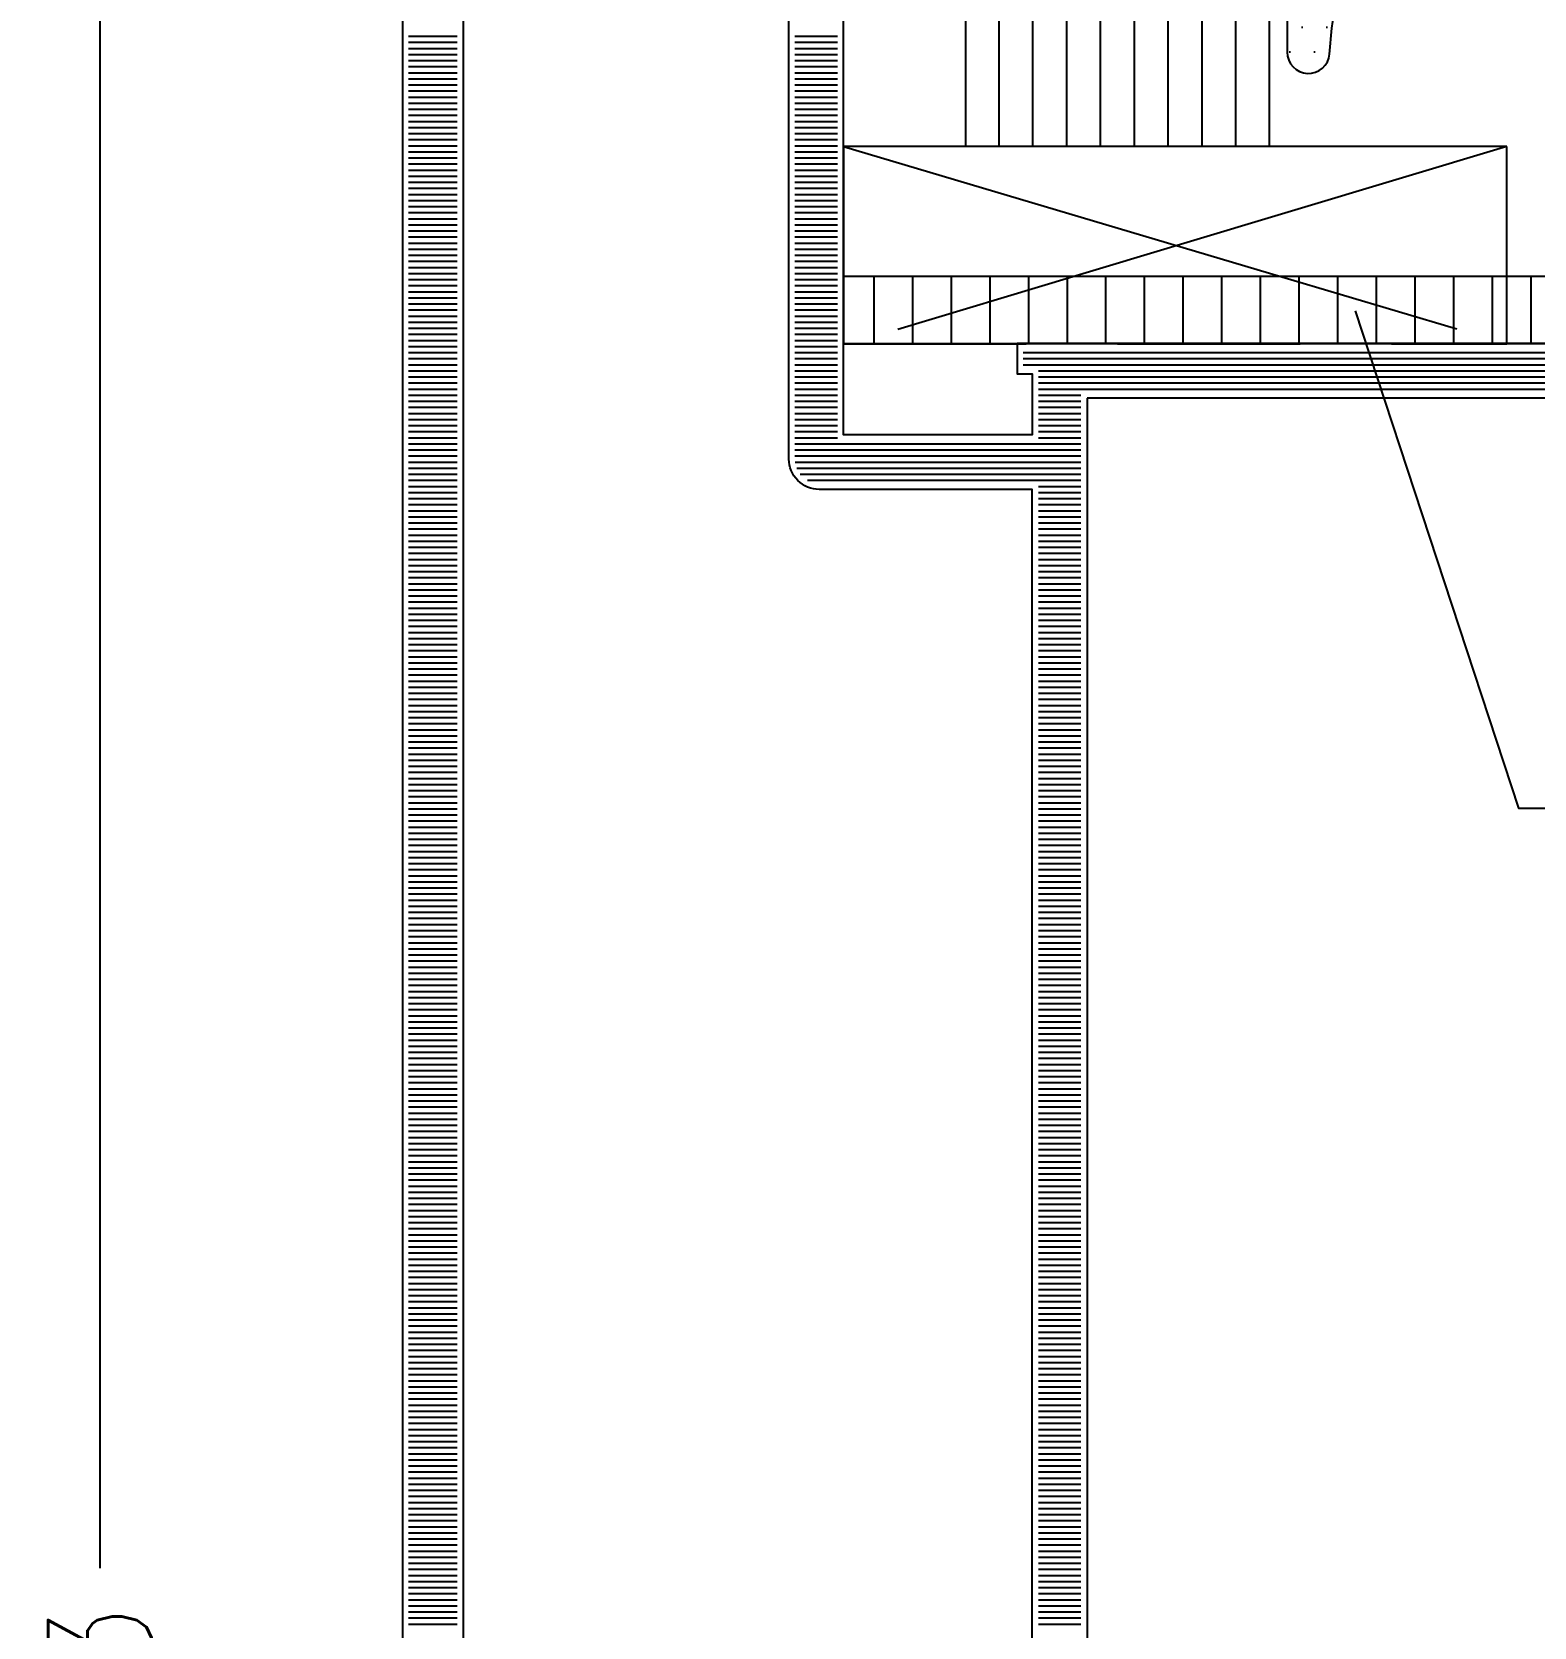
# Model space of a CAD drawing. Extents: x 15 to 184, y 134 to 230.
# Drawn here: x 126.66 to 151.35, y 181.95 to 208.17 of the extents above; entities that cross this region are included whole.
import ezdxf

# ---------------------------------------------------------------- set-up
doc = ezdxf.new("R2010")
doc.units = 0
doc.header["$LTSCALE"] = 6
doc.linetypes.add('VERDECKT', pattern=[0.75, 0.5, -0.25])
doc.layers.get('0').update_dxf_attribs({"color": 4, "linetype": 'CONTINUOUS'})
doc.layers.get('DEFPOINTS').update_dxf_attribs({"linetype": 'CONTINUOUS'})
for name, color, linetype in [('CONST25', 3, 'CONTINUOUS'), ('DICHT_PAR', 3, 'CONTINUOUS'), ('DICHT_SCH', 3, 'CONTINUOUS'), ('HIDE_25', 3, 'VERDECKT'), ('KH_NOR', 7, 'CONTINUOUS'), ('KH_SCH', 3, 'CONTINUOUS'), ('KN_NOR', 7, 'CONTINUOUS'), ('KN_SCH', 3, 'CONTINUOUS'), ('LLMASSE', 7, 'CONTINUOUS'), ('PNR', 7, 'CONTINUOUS')]:
    doc.layers.add(name, color=color, linetype=linetype)
doc.styles.add('SIM80S00', font='simplex.shx', dxfattribs={"width": 0.8})
doc.dimstyles.new('DOK-1ZU2-PUNKT', dxfattribs={"dimscale": 0.5, "dimtxt": 3.4, "dimasz": 1.5, "dimexe": 1.5, "dimexo": 0.6, "dimgap": 1.5, "dimtad": 0, "dimlfac": 2, "dimdsep": 46, "dimtxsty": 'SIM80S00', "dimblk": 'PUNKT', "dimblk1": 'PUNKT', "dimblk2": 'PUNKT', "dimcen": 0, "dimclrd": 3, "dimclre": 3, "dimclrt": 3, "dimadec": 0, "dimazin": 0, "dimtfac": 0.7, "dimtofl": 0, "dimtmove": 2, "dimatfit": 3, "dimldrblk": 'PUNKT', "dimfxl": 1, "dimtolj": 1, "dimarcsym": 0})

# ---------------------------------------------------------------- blocks, each defined once
blk = doc.blocks.new('*X31')
at = {"color": 0}
for p, q in [((-116.2, 20.4), (-116.2, 49.6)), ((-116, 20.4), (-116, 49.6)), ((-115.8, 20.4), (-115.8, 49.6)), ((-115.6, 20.9), (-115.6, 49.1)), ((-115.4, 20.9), (-115.4, 49.1)), ((-115.2, 20.9), (-115.2, 49.1)), ((-115, 20.9), (-115, 49.1)), ((-114.8, 20.9), (-114.8, 22.3)), ((-114.6, 20.9), (-114.6, 22.3)), ((-114.4, 20.9), (-114.4, 22.3)), ((-114.2, 20.9), (-114.2, 22.3)), ((-114, 20.9), (-114, 22.3)), ((-113.8, 20.9), (-113.8, 22.3)), ((-113.6, 20.9), (-113.6, 22.3)), ((-113.4, 20.9), (-113.4, 22.3)), ((-113.2, 12.9), (-113.2, 22.3)), ((-113, 12.9), (-113, 22.3)), ((-112.8, 12.9), (-112.8, 22.3)), ((-112.6, 12.906), (-112.6, 22.3)), ((-112.4, 12.958), (-112.4, 22.3)), ((-112.2, 13.076), (-112.2, 22.3)), ((-112, 13.313), (-112, 22.3)), ((-111.8, 20.9), (-111.8, 22.3)), ((-111.6, 20.9), (-111.6, 22.3)), ((-111.4, 20.9), (-111.4, 22.3)), ((-111.2, 20.9), (-111.2, 22.3)), ((-111, 20.9), (-111, 22.3)), ((-110.8, 20.9), (-110.8, 22.3)), ((-110.6, 20.9), (-110.6, 22.3)), ((-110.4, 20.9), (-110.4, 22.3)), ((-110.2, 20.9), (-110.2, 22.3)), ((-110, 20.9), (-110, 22.3)), ((-109.8, 20.9), (-109.8, 22.3)), ((-109.6, 20.9), (-109.6, 22.3)), ((-109.4, 20.9), (-109.4, 22.3)), ((-109.2, 20.9), (-109.2, 22.3)), ((-109, 20.9), (-109, 22.3)), ((-108.8, 20.9), (-108.8, 22.3)), ((-108.6, 20.9), (-108.6, 22.3)), ((-108.4, 20.9), (-108.4, 22.3)), ((-108.2, 20.9), (-108.2, 22.3)), ((-108, 20.9), (-108, 22.3)), ((-107.8, 20.9), (-107.8, 22.3)), ((-107.6, 20.9), (-107.6, 22.3)), ((-107.4, 20.9), (-107.4, 22.3)), ((-107.2, 20.9), (-107.2, 22.3)), ((-107, 20.9), (-107, 22.3)), ((-106.8, 20.9), (-106.8, 22.3)), ((-106.6, 20.9), (-106.6, 22.3)), ((-106.4, 20.9), (-106.4, 22.3)), ((-106.2, 20.9), (-106.2, 22.3)), ((-106, 20.9), (-106, 22.3)), ((-105.8, 20.9), (-105.8, 22.3)), ((-105.6, 20.9), (-105.6, 22.3)), ((-105.4, 20.9), (-105.4, 22.3)), ((-105.2, 20.9), (-105.2, 22.3)), ((-105, 20.9), (-105, 22.3)), ((-104.8, 20.9), (-104.8, 22.3)), ((-104.6, 20.9), (-104.6, 22.3)), ((-104.4, 20.9), (-104.4, 22.3)), ((-104.2, 20.9), (-104.2, 22.3)), ((-104, 20.9), (-104, 22.3)), ((-103.8, 20.9), (-103.8, 22.3)), ((-103.6, 20.9), (-103.6, 22.3)), ((-103.4, 20.9), (-103.4, 22.3)), ((-103.2, 20.9), (-103.2, 22.3)), ((-103, 20.9), (-103, 22.3)), ((-102.8, 20.9), (-102.8, 22.3)), ((-102.6, 20.9), (-102.6, 22.3)), ((-102.4, 20.9), (-102.4, 22.3)), ((-102.2, 20.9), (-102.2, 22.3)), ((-102, 20.9), (-102, 22.3)), ((-101.8, 20.9), (-101.8, 22.3)), ((-101.6, 20.9), (-101.6, 22.3)), ((-101.4, 20.9), (-101.4, 22.3)), ((-101.2, 20.9), (-101.2, 22.3)), ((-101, 20.9), (-101, 22.3)), ((-100.8, 20.9), (-100.8, 22.3)), ((-100.6, 20.9), (-100.6, 22.3)), ((-100.4, 20.9), (-100.4, 22.3)), ((-100.2, 20.9), (-100.2, 22.3)), ((-100, 20.9), (-100, 22.3)), ((-99.8, 20.9), (-99.8, 22.3)), ((-99.6, 20.9), (-99.6, 22.3)), ((-99.4, 20.9), (-99.4, 22.3)), ((-99.2, 20.9), (-99.2, 22.3)), ((-99, 20.9), (-99, 22.3)), ((-98.8, 20.9), (-98.8, 22.3)), ((-98.6, 20.9), (-98.6, 22.3)), ((-98.4, 20.9), (-98.4, 22.3)), ((-98.2, 20.9), (-98.2, 22.3)), ((-98, 20.9), (-98, 22.3)), ((-97.8, 20.9), (-97.8, 22.3)), ((-97.6, 20.9), (-97.6, 22.3)), ((-97.4, 20.9), (-97.4, 22.3)), ((-97.2, 20.9), (-97.2, 22.3)), ((-97, 20.9), (-97, 22.3)), ((-96.8, 20.9), (-96.8, 22.3)), ((-96.6, 20.9), (-96.6, 22.3)), ((-96.4, 20.9), (-96.4, 22.3)), ((-96.2, 20.9), (-96.2, 22.3)), ((-96, 20.9), (-96, 22.3)), ((-95.8, 20.9), (-95.8, 22.3)), ((-95.6, 20.9), (-95.6, 22.3)), ((-95.4, 20.9), (-95.4, 22.3)), ((-95.2, 20.9), (-95.2, 22.3)), ((-95, 20.9), (-95, 22.3)), ((-94.8, 20.9), (-94.8, 22.3)), ((-94.6, 20.9), (-94.6, 22.3)), ((-94.4, 20.9), (-94.4, 22.3)), ((-94.2, 20.9), (-94.2, 22.3)), ((-94, 20.9), (-94, 22.3)), ((-93.8, 20.9), (-93.8, 22.3)), ((-93.6, 20.9), (-93.6, 22.3)), ((-93.4, 20.9), (-93.4, 22.3)), ((-93.2, 20.9), (-93.2, 22.3)), ((-93, 20.9), (-93, 22.3)), ((-92.8, 20.9), (-92.8, 22.3)), ((-92.6, 20.9), (-92.6, 22.3)), ((-92.4, 20.9), (-92.4, 22.3)), ((-92.2, 20.9), (-92.2, 22.3)), ((-92, 20.9), (-92, 22.3)), ((-91.8, 20.9), (-91.8, 22.3)), ((-91.6, 20.9), (-91.6, 22.3)), ((-91.4, 20.9), (-91.4, 22.3)), ((-91.2, 20.9), (-91.2, 22.3)), ((-91, 20.9), (-91, 22.3)), ((-90.8, 20.9), (-90.8, 22.3)), ((-90.6, 20.9), (-90.6, 22.3)), ((-90.4, 20.9), (-90.4, 22.3)), ((-90.2, 20.9), (-90.2, 22.3)), ((-90, 20.9), (-90, 22.3)), ((-89.8, 20.9), (-89.8, 22.3)), ((-89.6, 20.9), (-89.6, 22.3)), ((-89.4, 20.9), (-89.4, 22.3)), ((-89.2, 20.9), (-89.2, 22.3)), ((-89, 20.9), (-89, 22.3)), ((-88.8, 20.9), (-88.8, 22.3)), ((-88.6, 20.9), (-88.6, 22.3)), ((-88.4, 20.9), (-88.4, 22.3)), ((-88.2, 20.9), (-88.2, 22.3)), ((-88, 20.9), (-88, 22.3)), ((-87.8, 20.9), (-87.8, 22.3)), ((-87.6, 20.9), (-87.6, 22.3)), ((-87.4, 20.9), (-87.4, 22.3)), ((-87.2, 20.9), (-87.2, 22.3)), ((-87, 20.9), (-87, 22.3)), ((-86.8, 20.9), (-86.8, 22.3)), ((-86.6, 20.9), (-86.6, 22.3)), ((-86.4, 20.9), (-86.4, 22.3)), ((-86.2, 20.9), (-86.2, 22.3)), ((-86, 20.9), (-86, 22.3)), ((-85.8, 20.9), (-85.8, 22.3)), ((-85.6, 20.9), (-85.6, 22.3)), ((-85.4, 20.9), (-85.4, 22.3)), ((-85.2, 20.9), (-85.2, 22.3)), ((-85, 20.9), (-85, 22.3)), ((-84.8, 20.9), (-84.8, 22.3)), ((-84.6, 20.9), (-84.6, 22.3)), ((-84.4, 20.9), (-84.4, 22.3)), ((-84.2, 20.9), (-84.2, 22.3)), ((-84, 20.9), (-84, 22.3)), ((-83.8, 20.9), (-83.8, 22.3)), ((-83.6, 20.9), (-83.6, 22.3)), ((-83.4, 20.9), (-83.4, 22.3)), ((-83.2, 20.9), (-83.2, 22.3)), ((-83, 20.9), (-83, 22.3)), ((-82.8, 20.9), (-82.8, 22.3)), ((-82.6, 20.9), (-82.6, 22.3)), ((-82.4, 20.9), (-82.4, 22.3)), ((-82.2, 20.9), (-82.2, 22.3)), ((-82, 20.9), (-82, 22.3)), ((-81.8, 20.9), (-81.8, 22.3)), ((-81.6, 20.9), (-81.6, 22.3)), ((-81.4, 20.9), (-81.4, 22.3)), ((-81.2, 20.9), (-81.2, 22.3)), ((-81, 20.9), (-81, 22.3)), ((-80.8, 20.9), (-80.8, 22.3)), ((-80.6, 20.9), (-80.6, 22.3)), ((-80.4, 20.9), (-80.4, 22.3)), ((-80.2, 20.9), (-80.2, 22.3)), ((-80, 20.9), (-80, 22.3)), ((-79.8, 20.9), (-79.8, 22.3)), ((-79.6, 20.9), (-79.6, 22.3)), ((-79.4, 20.9), (-79.4, 22.3)), ((-79.2, 20.9), (-79.2, 22.3)), ((-79, 20.9), (-79, 22.3)), ((-78.8, 20.9), (-78.8, 22.3)), ((-78.6, 20.9), (-78.6, 22.3)), ((-78.4, 20.9), (-78.4, 22.3)), ((-78.2, 20.9), (-78.2, 22.3)), ((-78, 20.9), (-78, 22.3)), ((-77.8, 20.9), (-77.8, 22.3)), ((-77.6, 20.9), (-77.6, 22.3)), ((-77.4, 20.9), (-77.4, 22.3)), ((-77.2, 20.9), (-77.2, 22.3)), ((-77, 20.9), (-77, 22.3)), ((-76.8, 20.9), (-76.8, 22.3)), ((-76.6, 20.9), (-76.6, 22.3)), ((-76.4, 20.9), (-76.4, 22.3)), ((-76.2, 20.9), (-76.2, 22.3)), ((-76, 20.9), (-76, 22.3)), ((-75.8, 20.9), (-75.8, 22.3)), ((-75.6, 20.9), (-75.6, 22.3)), ((-75.4, 20.9), (-75.4, 22.3)), ((-75.2, 20.9), (-75.2, 22.3)), ((-75, 20.9), (-75, 22.3)), ((-74.8, 20.9), (-74.8, 22.3)), ((-74.6, 20.9), (-74.6, 22.3)), ((-74.4, 20.9), (-74.4, 22.3)), ((-126.6, 12.9), (-126.6, 14.3)), ((-126.4, 12.9), (-126.4, 14.3)), ((-126.2, 12.9), (-126.2, 14.3)), ((-126, 12.9), (-126, 14.3)), ((-125.8, 12.9), (-125.8, 14.3)), ((-125.6, 12.9), (-125.6, 14.3)), ((-125.4, 12.9), (-125.4, 14.3)), ((-125.2, 12.9), (-125.2, 14.3)), ((-125, 12.9), (-125, 14.3)), ((-124.8, 12.9), (-124.8, 14.3)), ((-124.6, 12.9), (-124.6, 14.3)), ((-124.4, 12.9), (-124.4, 14.3)), ((-124.2, 12.9), (-124.2, 14.3)), ((-124, 12.9), (-124, 14.3)), ((-123.8, 12.9), (-123.8, 14.3)), ((-123.6, 12.9), (-123.6, 14.3)), ((-123.4, 12.9), (-123.4, 14.3)), ((-123.2, 12.9), (-123.2, 14.3)), ((-123, 12.9), (-123, 14.3)), ((-122.8, 12.9), (-122.8, 14.3)), ((-122.6, 12.9), (-122.6, 14.3)), ((-122.4, 12.9), (-122.4, 14.3)), ((-122.2, 12.9), (-122.2, 14.3)), ((-122, 12.9), (-122, 14.3)), ((-121.8, 12.9), (-121.8, 14.3)), ((-121.6, 12.9), (-121.6, 14.3)), ((-121.4, 12.9), (-121.4, 14.3)), ((-121.2, 12.9), (-121.2, 14.3)), ((-121, 12.9), (-121, 14.3)), ((-120.8, 12.9), (-120.8, 14.3)), ((-120.6, 12.9), (-120.6, 14.3)), ((-120.4, 12.9), (-120.4, 14.3)), ((-120.2, 12.9), (-120.2, 14.3)), ((-120, 12.9), (-120, 14.3)), ((-119.8, 12.9), (-119.8, 14.3)), ((-119.6, 12.9), (-119.6, 14.3)), ((-119.4, 12.9), (-119.4, 14.3)), ((-119.2, 12.9), (-119.2, 14.3)), ((-119, 12.9), (-119, 14.3)), ((-118.8, 12.9), (-118.8, 14.3)), ((-118.6, 12.9), (-118.6, 14.3)), ((-118.4, 12.9), (-118.4, 14.3)), ((-118.2, 12.9), (-118.2, 14.3)), ((-118, 12.9), (-118, 14.3)), ((-117.8, 12.9), (-117.8, 14.3)), ((-117.6, 12.9), (-117.6, 14.3)), ((-117.4, 12.9), (-117.4, 14.3)), ((-117.2, 12.9), (-117.2, 14.3)), ((-117, 12.9), (-117, 14.3)), ((-116.8, 12.9), (-116.8, 14.3)), ((-116.6, 12.9), (-116.6, 14.3)), ((-116.4, 12.9), (-116.4, 14.3)), ((-116.2, 12.9), (-116.2, 14.3)), ((-116, 12.9), (-116, 14.3)), ((-115.8, 12.9), (-115.8, 14.3)), ((-115.6, 12.9), (-115.6, 14.3)), ((-115.4, 12.9), (-115.4, 14.3)), ((-115.2, 12.9), (-115.2, 14.3)), ((-115, 12.9), (-115, 14.3)), ((-114.8, 12.9), (-114.8, 14.3)), ((-114.6, 12.9), (-114.6, 14.3)), ((-114.4, 12.9), (-114.4, 14.3)), ((-114.2, 12.9), (-114.2, 14.3)), ((-114, 12.9), (-114, 14.3)), ((-113.8, 12.9), (-113.8, 14.3)), ((-113.6, 12.9), (-113.6, 14.3)), ((-113.4, 12.9), (-113.4, 14.3)), ((-126.6, 0.2), (-126.6, 1.8)), ((-126.4, 0.2), (-126.4, 1.8)), ((-126.2, 0.2), (-126.2, 1.8)), ((-126, 0.2), (-126, 1.8)), ((-125.8, 0.2), (-125.8, 1.8)), ((-125.6, 0.2), (-125.6, 1.8)), ((-125.4, 0.2), (-125.4, 1.8)), ((-125.2, 0.2), (-125.2, 1.8)), ((-125, 0.2), (-125, 1.8)), ((-124.8, 0.2), (-124.8, 1.8)), ((-124.6, 0.2), (-124.6, 1.8)), ((-124.4, 0.2), (-124.4, 1.8)), ((-124.2, 0.2), (-124.2, 1.8)), ((-124, 0.2), (-124, 1.8)), ((-123.8, 0.2), (-123.8, 1.8)), ((-123.6, 0.2), (-123.6, 1.8)), ((-123.4, 0.2), (-123.4, 1.8)), ((-123.2, 0.2), (-123.2, 1.8)), ((-123, 0.2), (-123, 1.8)), ((-122.8, 0.2), (-122.8, 1.8)), ((-122.6, 0.2), (-122.6, 1.8)), ((-122.4, 0.2), (-122.4, 1.8)), ((-122.2, 0.2), (-122.2, 1.8)), ((-122, 0.2), (-122, 1.8)), ((-121.8, 0.2), (-121.8, 1.8)), ((-121.6, 0.2), (-121.6, 1.8)), ((-121.4, 0.2), (-121.4, 1.8)), ((-121.2, 0.2), (-121.2, 1.8)), ((-121, 0.2), (-121, 1.8)), ((-120.8, 0.2), (-120.8, 1.8)), ((-120.6, 0.2), (-120.6, 1.8)), ((-120.4, 0.2), (-120.4, 1.8)), ((-120.2, 0.2), (-120.2, 1.8)), ((-120, 0.2), (-120, 1.8)), ((-119.8, 0.2), (-119.8, 1.8)), ((-119.6, 0.2), (-119.6, 1.8)), ((-119.4, 0.2), (-119.4, 1.8)), ((-119.2, 0.2), (-119.2, 1.8)), ((-119, 0.2), (-119, 1.8)), ((-118.8, 0.2), (-118.8, 1.8)), ((-118.6, 0.2), (-118.6, 1.8)), ((-118.4, 0.2), (-118.4, 1.8)), ((-118.2, 0.2), (-118.2, 1.8)), ((-118, 0.2), (-118, 1.8)), ((-117.8, 0.2), (-117.8, 1.8)), ((-117.6, 0.2), (-117.6, 1.8)), ((-117.4, 0.2), (-117.4, 1.8)), ((-117.2, 0.2), (-117.2, 1.8)), ((-117, 0.2), (-117, 1.8)), ((-116.8, 0.2), (-116.8, 1.8)), ((-116.6, 0.2), (-116.6, 1.8)), ((-116.4, 0.2), (-116.4, 1.8)), ((-116.2, 0.2), (-116.2, 1.8)), ((-116, 0.2), (-116, 1.8)), ((-115.8, 0.2), (-115.8, 1.8)), ((-115.6, 0.2), (-115.6, 1.8)), ((-115.4, 0.2), (-115.4, 1.8)), ((-115.2, 0.2), (-115.2, 1.8)), ((-115, 0.2), (-115, 1.8)), ((-114.8, 0.2), (-114.8, 1.8)), ((-114.6, 0.2), (-114.6, 1.8)), ((-114.4, 0.2), (-114.4, 1.8)), ((-114.2, 0.2), (-114.2, 1.8)), ((-114, 0.2), (-114, 1.8)), ((-113.8, 0.2), (-113.8, 1.8)), ((-113.6, 0.2), (-113.6, 1.8)), ((-113.4, 0.2), (-113.4, 1.8)), ((-113.2, 0.2), (-113.2, 1.8)), ((-113, 0.2), (-113, 1.8)), ((-112.8, 0.2), (-112.8, 1.8)), ((-112.6, 0.2), (-112.6, 1.8)), ((-112.4, 0.2), (-112.4, 1.8)), ((-112.2, 0.2), (-112.2, 1.8)), ((-112, 0.2), (-112, 1.8)), ((-111.8, 0.2), (-111.8, 1.8)), ((-111.6, 0.2), (-111.6, 1.8)), ((-111.4, 0.2), (-111.4, 1.8)), ((-111.2, 0.2), (-111.2, 1.8)), ((-111, 0.2), (-111, 1.8)), ((-110.8, 0.2), (-110.8, 1.8)), ((-110.6, 0.2), (-110.6, 1.8)), ((-110.4, 0.2), (-110.4, 1.8)), ((-110.2, 0.2), (-110.2, 1.8)), ((-110, 0.2), (-110, 1.8)), ((-109.8, 0.2), (-109.8, 1.8)), ((-109.6, 0.2), (-109.6, 1.8)), ((-109.4, 0.2), (-109.4, 1.8)), ((-109.2, 0.2), (-109.2, 1.8)), ((-109, 0.2), (-109, 1.8)), ((-108.8, 0.2), (-108.8, 1.8)), ((-108.6, 0.2), (-108.6, 1.8)), ((-108.4, 0.2), (-108.4, 1.8)), ((-108.2, 0.2), (-108.2, 1.8)), ((-108, 0.2), (-108, 1.8)), ((-107.8, 0.2), (-107.8, 1.8)), ((-107.6, 0.2), (-107.6, 1.8)), ((-107.4, 0.2), (-107.4, 1.8)), ((-107.2, 0.2), (-107.2, 1.8)), ((-107, 0.2), (-107, 1.8)), ((-106.8, 0.2), (-106.8, 1.8)), ((-106.6, 0.2), (-106.6, 1.8)), ((-106.4, 0.2), (-106.4, 1.8)), ((-106.2, 0.2), (-106.2, 1.8)), ((-106, 0.2), (-106, 1.8)), ((-105.8, 0.2), (-105.8, 1.8)), ((-105.6, 0.2), (-105.6, 1.8)), ((-105.4, 0.2), (-105.4, 1.8)), ((-105.2, 0.2), (-105.2, 1.8)), ((-105, 0.2), (-105, 1.8)), ((-104.8, 0.2), (-104.8, 1.8)), ((-104.6, 0.2), (-104.6, 1.8)), ((-104.4, 0.2), (-104.4, 1.8)), ((-104.2, 0.2), (-104.2, 1.8)), ((-104, 0.2), (-104, 1.8)), ((-103.8, 0.2), (-103.8, 1.8)), ((-103.6, 0.2), (-103.6, 1.8)), ((-103.4, 0.2), (-103.4, 1.8)), ((-103.2, 0.2), (-103.2, 1.8)), ((-103, 0.2), (-103, 1.8)), ((-102.8, 0.2), (-102.8, 1.8)), ((-102.6, 0.2), (-102.6, 1.8)), ((-102.4, 0.2), (-102.4, 1.8)), ((-102.2, 0.2), (-102.2, 1.8)), ((-102, 0.2), (-102, 1.8)), ((-101.8, 0.2), (-101.8, 1.8)), ((-101.6, 0.2), (-101.6, 1.8)), ((-101.4, 0.2), (-101.4, 1.8)), ((-101.2, 0.2), (-101.2, 1.8)), ((-101, 0.2), (-101, 1.8)), ((-100.8, 0.2), (-100.8, 1.8)), ((-100.6, 0.2), (-100.6, 1.8)), ((-100.4, 0.2), (-100.4, 1.8)), ((-100.2, 0.2), (-100.2, 1.8)), ((-100, 0.2), (-100, 1.8)), ((-99.8, 0.2), (-99.8, 1.8)), ((-99.6, 0.2), (-99.6, 1.8)), ((-99.4, 0.2), (-99.4, 1.8)), ((-99.2, 0.2), (-99.2, 1.8)), ((-99, 0.2), (-99, 1.8)), ((-98.8, 0.2), (-98.8, 1.8)), ((-98.6, 0.2), (-98.6, 1.8)), ((-98.4, 0.2), (-98.4, 1.8)), ((-98.2, 0.2), (-98.2, 1.8)), ((-98, 0.2), (-98, 1.8)), ((-97.8, 0.2), (-97.8, 1.8)), ((-97.6, 0.2), (-97.6, 1.8)), ((-97.4, 0.2), (-97.4, 1.8)), ((-97.2, 0.2), (-97.2, 1.8)), ((-97, 0.2), (-97, 1.8)), ((-96.8, 0.2), (-96.8, 1.8)), ((-96.6, 0.2), (-96.6, 1.8)), ((-96.4, 0.2), (-96.4, 1.8)), ((-96.2, 0.2), (-96.2, 1.8)), ((-96, 0.2), (-96, 1.8)), ((-95.8, 0.2), (-95.8, 1.8)), ((-95.6, 0.2), (-95.6, 1.8)), ((-95.4, 0.2), (-95.4, 1.8)), ((-95.2, 0.2), (-95.2, 1.8)), ((-95, 0.2), (-95, 1.8)), ((-94.8, 0.2), (-94.8, 1.8)), ((-94.6, 0.2), (-94.6, 1.8)), ((-94.4, 0.2), (-94.4, 1.8)), ((-94.2, 0.2), (-94.2, 1.8)), ((-94, 0.2), (-94, 1.8)), ((-93.8, 0.2), (-93.8, 1.8)), ((-93.6, 0.2), (-93.6, 1.8)), ((-93.4, 0.2), (-93.4, 1.8)), ((-93.2, 0.2), (-93.2, 1.8)), ((-93, 0.2), (-93, 1.8)), ((-92.8, 0.2), (-92.8, 1.8)), ((-92.6, 0.2), (-92.6, 1.8)), ((-92.4, 0.2), (-92.4, 1.8)), ((-92.2, 0.2), (-92.2, 1.8)), ((-92, 0.2), (-92, 1.8)), ((-91.8, 0.2), (-91.8, 1.8)), ((-91.6, 0.2), (-91.6, 1.8)), ((-91.4, 0.2), (-91.4, 1.8)), ((-91.2, 0.2), (-91.2, 1.8)), ((-91, 0.2), (-91, 1.8)), ((-90.8, 0.2), (-90.8, 1.8)), ((-90.6, 0.2), (-90.6, 1.8)), ((-90.4, 0.2), (-90.4, 1.8)), ((-90.2, 0.2), (-90.2, 1.8)), ((-90, 0.2), (-90, 1.8)), ((-89.8, 0.2), (-89.8, 1.8)), ((-89.6, 0.2), (-89.6, 1.8)), ((-89.4, 0.2), (-89.4, 1.8)), ((-89.2, 0.2), (-89.2, 1.8)), ((-89, 0.2), (-89, 1.8)), ((-88.8, 0.2), (-88.8, 1.8)), ((-88.6, 0.2), (-88.6, 1.8)), ((-88.4, 0.2), (-88.4, 1.8)), ((-88.2, 0.2), (-88.2, 1.8)), ((-88, 0.2), (-88, 1.8)), ((-87.8, 0.2), (-87.8, 1.8)), ((-87.6, 0.2), (-87.6, 1.8)), ((-87.4, 0.2), (-87.4, 1.8)), ((-87.2, 0.2), (-87.2, 1.8)), ((-87, 0.2), (-87, 1.8)), ((-86.8, 0.2), (-86.8, 1.8)), ((-86.6, 0.2), (-86.6, 1.8)), ((-86.4, 0.2), (-86.4, 1.8)), ((-86.2, 0.2), (-86.2, 1.8)), ((-86, 0.2), (-86, 1.8)), ((-85.8, 0.2), (-85.8, 1.8)), ((-85.6, 0.2), (-85.6, 1.8)), ((-85.4, 0.2), (-85.4, 1.8)), ((-85.2, 0.2), (-85.2, 1.8)), ((-85, 0.2), (-85, 1.8)), ((-84.8, 0.2), (-84.8, 1.8)), ((-84.6, 0.2), (-84.6, 1.8)), ((-84.4, 0.2), (-84.4, 1.8)), ((-84.2, 0.2), (-84.2, 1.8)), ((-84, 0.2), (-84, 1.8)), ((-83.8, 0.2), (-83.8, 1.8)), ((-83.6, 0.2), (-83.6, 1.8)), ((-83.4, 0.2), (-83.4, 1.8)), ((-83.2, 0.2), (-83.2, 1.8)), ((-83, 0.2), (-83, 1.8)), ((-82.8, 0.2), (-82.8, 1.8)), ((-82.6, 0.2), (-82.6, 1.8)), ((-82.4, 0.2), (-82.4, 1.8)), ((-82.2, 0.2), (-82.2, 1.8)), ((-82, 0.2), (-82, 1.8)), ((-81.8, 0.2), (-81.8, 1.8)), ((-81.6, 0.2), (-81.6, 1.8)), ((-81.4, 0.2), (-81.4, 1.8)), ((-81.2, 0.2), (-81.2, 1.8)), ((-81, 0.2), (-81, 1.8)), ((-80.8, 0.2), (-80.8, 1.8)), ((-80.6, 0.2), (-80.6, 1.8)), ((-80.4, 0.2), (-80.4, 1.8)), ((-80.2, 0.2), (-80.2, 1.8)), ((-80, 0.2), (-80, 1.8)), ((-79.8, 0.2), (-79.8, 1.8)), ((-79.6, 0.2), (-79.6, 1.8)), ((-79.4, 0.2), (-79.4, 1.8)), ((-79.2, 0.2), (-79.2, 1.8)), ((-79, 0.2), (-79, 1.8)), ((-78.8, 0.2), (-78.8, 1.8)), ((-78.6, 0.2), (-78.6, 1.8)), ((-78.4, 0.2), (-78.4, 1.8)), ((-78.2, 0.2), (-78.2, 1.8)), ((-78, 0.2), (-78, 1.8)), ((-77.8, 0.2), (-77.8, 1.8)), ((-77.6, 0.2), (-77.6, 1.8)), ((-77.4, 0.2), (-77.4, 1.8)), ((-77.2, 0.2), (-77.2, 1.8)), ((-77, 0.2), (-77, 1.8)), ((-76.8, 0.2), (-76.8, 1.8)), ((-76.6, 0.2), (-76.6, 1.8)), ((-76.4, 0.2), (-76.4, 1.8)), ((-76.2, 0.2), (-76.2, 1.8)), ((-76, 0.2), (-76, 1.8)), ((-75.8, 0.2), (-75.8, 1.8)), ((-75.6, 0.2), (-75.6, 1.8)), ((-75.4, 0.2), (-75.4, 1.8)), ((-75.2, 0.2), (-75.2, 1.8)), ((-75, 0.2), (-75, 1.8)), ((-74.8, 0.2), (-74.8, 1.8)), ((-74.6, 0.2), (-74.6, 1.8)), ((-74.4, 0.2), (-74.4, 1.8))]:
    blk.add_line(p, q, dxfattribs=at)
blk = doc.blocks.new('B-LL132352')
at = {"layer": 'KH_NOR'}
for points in [[(0, 143), (0, 0)], [(49.8, 116.5), (20.2, 116.5), (20.2, 116.5), (20.2, 115.5), (20.7, 115.5), (20.7, 113.5), (14.5, 113.5), (14.5, 136.5)]]:
    blk.add_lwpolyline(points, dxfattribs=at)
blk.add_lwpolyline([(12.7, 133.7), (9.2, 133.7), (9.2, 141), (2, 141), (2, 6.3), (20.7, 6.3), (20.7, 111.7), (13.7, 111.7, -0.414214), (12.7, 112.7), (12.7, 133.7)], format="xyb", close=True, dxfattribs=at)
blk.add_lwpolyline([(22.5, 114.7), (22.5, 3.3), (47.5, 3.3), (47.5, 9.3), (49.3, 9.3), (49.3, 6.3), (68, 6.3), (68, 111.7), (49.3, 111.7), (49.3, 108.7), (47.5, 108.7), (47.5, 114.7), (22.5, 114.7)], close=True, dxfattribs=at)
at = {"layer": 'KH_SCH', "rotation": 270}
blk.add_blockref('*X31', (0, 0), dxfattribs=at)
blk = doc.blocks.new('STREIFEN')
at = {"layer": 'DICHT_SCH'}
h = blk.add_hatch(dxfattribs=at)
h.set_pattern_fill('LINE', color=256, scale=0.4, angle=90, style=0)
h.set_pattern_definition([(90, (-94.3153, -226.5009), (-1.27, 8e-17), [])])
h.paths.add_polyline_path([(0, 2.2), (0, 0), (24, 0), (24, 2.2)])
at = {"layer": 'DICHT_PAR'}
blk.add_lwpolyline([(0, 2.2), (0, 0), (24, 0), (24, 2.2)], close=True, dxfattribs=at)
blk = doc.blocks.new('LL199162')
blk.add_blockref('STREIFEN', (0, 0))
blk = doc.blocks.new('PUNKT')
at = {"color": 0, "linetype": 'CONTINUOUS'}
blk.add_line((-0.5, 0), (-1, 0), dxfattribs=at)
at = {"color": 0, "linetype": 'CONTINUOUS', "const_width": 0.5}
blk.add_lwpolyline([(-0.25, 0, 1), (0.25, 0, 1)], format="xyb", close=True, dxfattribs=at)
blk = doc.blocks.new('*D40')
at = {"color": 3, "linetype": 'ByBlock', "transparency": 16777216}
for p, q in [((132.452, 216.3), (127.029, 216.3)), ((127.779, 215.55), (127.779, 182.919)), ((127.779, 145.55), (127.779, 178.181)), ((132.452, 144.8), (127.029, 144.8))]:
    blk.add_line(p, q, dxfattribs=at)
at = {"layer": 'DEFPOINTS', "color": 0, "linetype": 'ByBlock', "transparency": 16777216}
for p in [(127.779, 216.3), (132.752, 216.3), (132.752, 144.8)]:
    blk.add_point(p, dxfattribs=at)
at = {"color": 3, "linetype": 'ByBlock', "transparency": 16777216, "xscale": 0.75, "yscale": 0.75, "zscale": 0.75}
for p, rotation in [((127.779, 216.3), 90), ((127.779, 144.8), 270)]:
    blk.add_blockref('PUNKT', p, dxfattribs=dict(at, rotation=rotation))
at = {"color": 3, "linetype": 'ByBlock', "transparency": 16777216, "insert": (127.779, 180.55), "char_height": 1.7, "attachment_point": 5, "rotation": 90, "style": 'SIM80S00'}
blk.add_mtext('\\A1;143', dxfattribs=at)
blk = doc.blocks.new('*U43')
at = {"layer": 'CONST25'}
for p, q in [((0, 10), (37.357, 10)), ((0, 8.889), (37.357, 8.889)), ((0, 7.778), (37.357, 7.778)), ((0, 6.667), (37.357, 6.667)), ((0, 5.556), (37.357, 5.556)), ((0, 4.444), (37.357, 4.444)), ((0, 3.333), (37.357, 3.333)), ((0, 2.222), (37.357, 2.222)), ((0, 1.111), (37.357, 1.111))]:
    blk.add_line(p, q, dxfattribs=at)
blk.add_lwpolyline([(37.357, 0), (0, 0), (0, 10), (37.357, 10)], dxfattribs=at)
blk = doc.blocks.new('B-LL190524')
at = {"layer": 'DICHT_SCH'}
h = blk.add_hatch(dxfattribs=at)
h.set_pattern_fill('DOTS', color=256, scale=13, style=0)
h.set_pattern_definition([(0, (-3.9241, -2.7582), (0.40625, 0.8125), [0, -0.8125])])
edge = h.paths.add_edge_path()
edge.add_arc((-3.318, 5.089), 2.5, 209.9886, 263.451, ccw=False)
edge.add_line((-5.483, 3.839), (-5.634, 4.1))
edge.add_arc((-6.5, 3.6), 1, 30.0002, 180.0002)
edge.add_line((-7.5, 3.6), (-7.5, -0.369))
edge.add_arc((-3.5, -0.368), 4, 180.0069, 244.0068)
edge.add_line((-5.253, -3.964), (-4.851, -4.16))
edge.add_arc((-4.982, -4.429), 0.299, 30.0868, 64.0868, ccw=False)
edge.add_line((-4.723, -4.279), (-4.567, -4.55))
edge.add_arc((-5, -4.8), 0.5, -89.9992, 30.0007, ccw=False)
edge.add_line((-5, -5.3), (-5.309, -5.3))
edge.add_arc((-5.309, -5.6), 0.3, 90.0271, 135.3272)
edge.add_line((-5.522, -5.389), (-6.343, -6.219))
edge.add_arc((-3.499, -9.033), 4.001, 135.2996, 179.9996)
edge.add_line((-7.5, -9.033), (-7.5, -11.8))
edge.add_arc((-6.8, -11.8), 0.7, 179.9998, 354.9998)
edge.add_line((-6.103, -11.861), (-6.028, -11.009))
edge.add_arc((-2.042, -11.357), 4.001, 124.718, 175.002, ccw=False)
edge.add_arc((-21.405, 16.591), 29.999, 304.7127, 314.9966)
edge.add_line((-0.193, -4.623), (0.812, -3.617))
edge.add_arc((0.6, -3.405), 0.299, 314.9741, 434.9741)
edge.add_line((0.678, -3.116), (-0.352, -2.84))
edge.add_arc((-0.3, -2.647), 0.2, 179.9824, 254.9824, ccw=False)
edge.add_line((-0.5, -2.647), (-0.5, -0.1))
edge.add_arc((-0.2, -0.1), 0.3, 81.6113, 180.0015, ccw=False)
edge.add_line((-0.156, 0.197), (1.156, 0.003))
edge.add_arc((1.199, 0.3), 0.3, 261.697, 327.3367)
edge.add_arc((0.1, 0.5), 1.4, 345.0091, 435.595)
edge.add_arc((-7.019, -27.199), 29.999, 75.5875, 83.4619)
edge = h.paths.add_edge_path(flags=16)
edge.add_arc((-2.75, -0.75), 0.75, 0, 180)
edge.add_line((-3.5, -0.75), (-3.5, -2.05))
edge.add_arc((-2.75, -2.05), 0.75, 180, 360)
edge.add_line((-2, -2.05), (-2, -0.75))
edge = h.paths.add_edge_path(flags=16)
edge.add_arc((-5.502, -0.296), 0.797, 359.3853, 424.6678)
edge.add_arc((-4.1, 2.688), 2.5, 179.9915, 244.8887, ccw=False)
edge.add_line((-6.6, 2.688), (-6.6, 2.9))
edge.add_line((-6.6, 2.9), (-6.5, 2.9))
edge.add_arc((-6.5, 3), 0.1, 270, 360)
edge.add_line((-6.4, 3), (-6.4, 3.6))
edge.add_arc((-6.5, 3.6), 0.1, 360, 450)
edge.add_line((-6.5, 3.7), (-6.6, 3.7))
edge.add_arc((-6.6, 3.6), 0.1, 90, 180)
edge.add_line((-6.7, 3.6), (-6.7, -0.503))
edge.add_arc((-4.7, -0.503), 2, 180.0086, 235.0085)
edge.add_line((-5.847, -2.141), (-5.802, -2.173))
edge.add_arc((-5.4, -1.6), 0.7, 234.9738, 370.8628)
edge.add_line((-4.713, -1.468), (-4.705, -0.305))
at = {"layer": 'DICHT_PAR'}
for points in [[(-3.603, 2.605, -0.237599), (-5.483, 3.839), (-5.634, 4.1, 0.767327), (-7.5, 3.6), (-7.5, -0.369, 0.286745), (-5.253, -3.964), (-4.851, -4.16, -0.149451), (-4.723, -4.279), (-4.567, -4.55, -0.57735), (-5, -5.3), (-5.309, -5.3, 0.200274), (-5.522, -5.389), (-6.343, -6.219, 0.197552), (-7.5, -9.033), (-7.5, -11.8, 0.957292), (-6.103, -11.861), (-6.028, -11.009, -0.222995), (-4.321, -8.069, 0.044902), (-0.193, -4.623), (0.812, -3.617, 0.57735), (0.678, -3.116), (-0.352, -2.84, -0.339454), (-0.5, -2.647), (-0.5, -0.1, -0.457784), (-0.156, 0.197), (1.156, 0.003, 0.294504), (1.452, 0.138, 0.417212), (0.448, 1.856, 0.034372), (-3.603, 2.605)], [(-4.705, -0.305, 0.292811), (-5.161, 0.424, -0.290987), (-6.6, 2.688), (-6.6, 2.9), (-6.5, 2.9, 0.414214), (-6.4, 3), (-6.4, 3.6, 0.414214), (-6.5, 3.7), (-6.6, 3.7, 0.414214), (-6.7, 3.6), (-6.7, -0.503, 0.244698), (-5.847, -2.141), (-5.802, -2.173, 0.673804), (-4.713, -1.468), (-4.705, -0.305)], [(-2, -0.75, 1), (-3.5, -0.75), (-3.5, -2.05, 1), (-2, -2.05), (-2, -0.75)]]:
    blk.add_lwpolyline(points, format="xyb", close=True, dxfattribs=at)
blk = doc.blocks.new('LL190524')
blk.add_blockref('B-LL190524', (0, 0))
blk = doc.blocks.new('B-LL3091023')
at = {"layer": 'KN_SCH'}
h = blk.add_hatch(dxfattribs=at)
h.set_pattern_fill('_U', color=256, scale=0.2, style=0, pattern_type=0)
h.set_pattern_definition([(0, (-12.61524, 13.0225), (0, 0.2), [])])
edge = h.paths.add_edge_path()
edge.add_line((-0.2, 21.8), (-0.2, 0.415))
edge.add_line((-0.2, 0.415), (-0.45, 0.271))
edge.add_line((-0.45, 0.271), (-1.193, 0.7))
edge.add_line((-1.193, 0.7), (-3.283, 0.7))
edge.add_line((-3.283, 0.7), (-3.9, 0.083))
edge.add_line((-3.9, 0.083), (-3.9, -2.1))
edge.add_line((-3.9, -2.1), (-3.7, -2.1))
edge.add_line((-3.7, -2.1), (-4.7, -2.1))
edge.add_line((-4.7, -2.1), (-4.7, -1))
edge.add_line((-4.7, -1), (-9.357, -1))
edge.add_line((-9.357, -1), (-9.492, -1.525))
edge.add_arc((-12.3, -0.8), 2.9, 270.079, 345.5225, ccw=False)
edge.add_arc((-12.18, -0.902), 2.8, 209.2081, 267.6284, ccw=False)
edge.add_line((-14.624, -2.269), (-14.429, -2.069))
edge.add_line((-14.429, -2.069), (-13.753, -2.385))
edge.add_arc((-12.3, -0.8), 2.15, 227.4761, 442.3377)
edge.add_line((-12.013, 1.331), (-12.161, 1.351))
edge.add_line((-12.161, 1.351), (-11.7, 2.15))
edge.add_line((-11.7, 2.15), (-11.7, 20.7))
edge.add_line((-11.7, 20.7), (-28.186, 20.7))
edge.add_arc((-28.186, 19.5), 1.2, 90, 135)
edge.add_line((-29.034, 20.349), (-31.8, 17.583))
edge.add_line((-31.8, 17.583), (-31.8, 16.714))
edge.add_arc((-33.6, 16.714), 1.8, 319.9999, 360, ccw=False)
edge.add_line((-32.221, 15.557), (-33.142, 14.46))
edge.add_line((-33.142, 14.46), (-33.601, 14.846))
edge.add_line((-33.601, 14.846), (-32.4, 16.278))
edge.add_line((-32.4, 16.278), (-32.4, 17.7))
edge.add_line((-32.4, 17.7), (-33.574, 17.7))
edge.add_line((-33.574, 17.7), (-33.702, 17.968))
edge.add_arc((-34.712, 18.616), 1.2, 327.3041, 390.0745)
edge.add_line((-33.673, 19.217), (-33.377, 19.8))
edge.add_line((-33.377, 19.8), (-31, 19.8))
edge.add_line((-31, 19.8), (-31, 21.8))
edge.add_line((-31, 21.8), (-0.2, 21.8))
edge = h.paths.add_edge_path(flags=16)
edge.add_line((-11.1, 21), (-11.1, 1.84))
edge.add_arc((-12.3, -0.8), 2.9, 11.9405, 65.5567, ccw=False)
edge.add_line((-9.463, -0.2), (-5.314, -0.2))
edge.add_line((-5.314, -0.2), (-3.849, 1.266))
edge.add_arc((-3.283, 0.7), 0.8, 90, 135, ccw=False)
edge.add_line((-3.283, 1.5), (-1, 1.5))
edge.add_line((-1, 1.5), (-1, 21))
edge.add_line((-1, 21), (-11.1, 21))
at = {"layer": 'KN_NOR'}
for points in [[(0, 22), (0, 0.3), (-0.45, 0.04), (-1.246, 0.5), (-3.2, 0.5), (-3.7, 0), (-3.7, -1.9), (-3.5, -1.9), (-3.5, -2.3), (-4.9, -2.3), (-4.9, -1.2), (-9.202, -1.2), (-9.298, -1.575, -0.341999), (-12.3, -3.9, -0.274409), (-14.869, -2.233), (-14.473, -1.828), (-13.64, -2.217, 1.373176), (-12.04, 1.133), (-12.484, 1.192), (-11.9, 2.203), (-11.9, 20.5), (-28.186, 20.5, 0.198912), (-28.893, 20.207), (-31.6, 17.5), (-31.6, 16.714, -0.176327), (-32.068, 15.429), (-33.117, 14.179), (-33.883, 14.821), (-32.6, 16.35), (-32.6, 17.5), (-33.7, 17.5), (-33.934, 17.988, 0.339409), (-33.904, 19.205), (-33.5, 20), (-31.2, 20), (-31.2, 22), (0, 22)], [(-10.9, 20.8), (-10.9, 1.966, -0.213458), (-9.305, 0), (-5.397, 0), (-3.99, 1.407, -0.198912), (-3.283, 1.7), (-1.2, 1.7), (-1.2, 20.8), (-10.9, 20.8)]]:
    blk.add_lwpolyline(points, format="xyb", close=True, dxfattribs=at)
blk = doc.blocks.new('*U70')
at = {"xscale": -0.5, "yscale": 0.5, "zscale": 0.5, "rotation": 270}
for name, p in [('B-LL3091023', (-0.041, 0.036)), ('LL190524', (9.859, -16.653))]:
    blk.add_blockref(name, p, dxfattribs=at)

msp = doc.modelspace()

# ---------------------------------------------------------------- linework, layer by layer
at = {"layer": 'CONST25', "color": 3}
for p, q in [((140.0021, 206.2848), (147.2027, 204.1424)), ((150.8998, 206.2848), (140.0021, 206.2848)), ((140.0021, 206.2848), (140.0021, 203.0424)), ((150.8998, 206.2848), (143.767, 204.1424)), ((150.8998, 204.1424), (150.8998, 206.2848))]:
    msp.add_line(p, q, dxfattribs=at)
at = {"layer": 'HIDE_25', "color": 3}
for p, q in [((143.767, 204.1424), (140.1048, 203.0424)), ((147.2027, 204.1424), (150.8998, 203.0424)), ((150.8998, 203.0424), (150.8998, 204.1424)), ((140.0021, 203.0424), (150.8998, 203.0424))]:
    msp.add_line(p, q, dxfattribs=at)
at = {"layer": 'PNR', "color": 3}
msp.add_lwpolyline([(148.4077, 203.5843), (151.0935, 195.4118), (159.29, 195.4118)], dxfattribs=at)

# ---------------------------------------------------------------- block references
at = {"yscale": 0.5, "zscale": 0.5}
for name, p, xscale, rotation in [('*U43', (142.0021, 206.2924), -0.5, 270), ('LL199162', (152.0021, 204.15), 0.5, 180)]:
    msp.add_blockref(name, p, dxfattribs=dict(at, xscale=xscale, rotation=rotation))
at = {"xscale": 0.5, "yscale": 0.5, "zscale": 0.5}
msp.add_blockref('B-LL132352', (132.7521, 144.8), dxfattribs=at)
at = {"layer": 'LLMASSE', "xscale": -1, "rotation": 270}
msp.add_blockref('*U70', (167.6924, 203.8784), dxfattribs=at)

# ---------------------------------------------------------------- dimensions: what is measured, and where the dimension line sits
at = {"layer": 'LLMASSE'}
dim = msp.add_linear_dim(base=(127.7791, 216.3), p1=(132.7521, 144.8), p2=(132.7521, 216.3), angle=90, dimstyle='DOK-1ZU2-PUNKT', override={"dimtmove": 0, "dimatfit": 1}, dxfattribs=at)
dim.commit()
dim.dimension.update_dxf_attribs({"geometry": '*D40', "text_midpoint": (127.7791, 180.55)})

doc.saveas('drawing.dxf')
